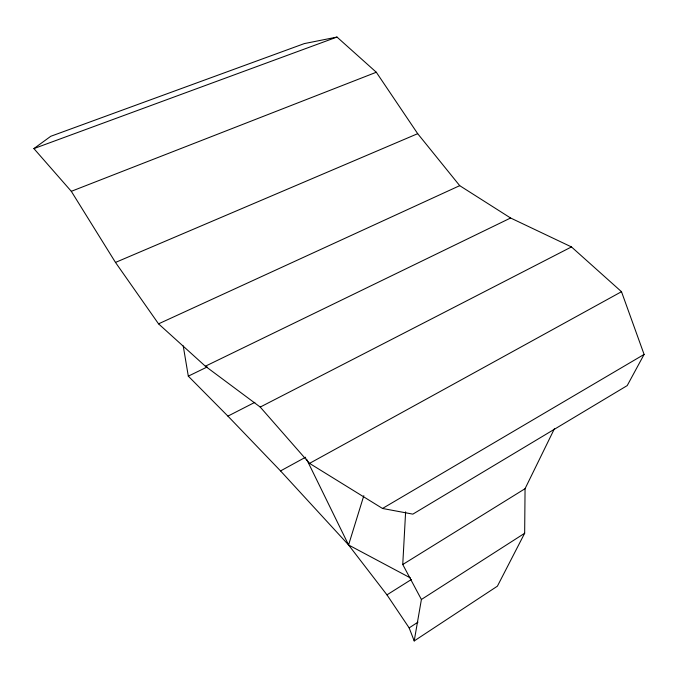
<?xml version="1.0" encoding="UTF-8"?>
<svg xmlns="http://www.w3.org/2000/svg" width="678" height="678" viewBox="0 0 678 678"><rect width="100%" height="100%" fill="white"/><g stroke="black" fill="none" stroke-linecap="round" stroke-linejoin="round"><path stroke-width="1.02" d="M183.221 345.865L188.306 376.154L227.91 416.123L280.548 470.922L348.577 544.976L386.96 594.86L409.156 627.896L414.207 640.939L497.398 586.173L524.662 533.264L525.06 488.694L554.409 428.75M414.207 640.939L421.402 599.488L402.749 564.511L405.622 511.865M410.436 577.944L348.577 544.976L363.823 495.669M644.1 354.425L627.209 385.596L412.843 514.136L382.511 508.466L309.541 463.371L260.225 407.063L205.366 366.213L158.542 323.847L115.489 262.428L71.309 191.315L33.9 148.592L50.757 136.286L304.286 43.604L336.991 37.061L376.307 72.249L417.69 133.676L459.709 185.662L510.602 218.002L571.469 246.928L621.497 291.701L644.1 354.425L382.511 508.466M409.156 627.896L417.979 622.15M421.402 599.488L524.662 533.264M386.96 594.86L411.41 579.478M402.749 564.511L525.06 488.694M309.541 463.371L621.497 291.701M280.548 470.922L305.617 457.209M260.225 407.063L571.469 246.928M227.91 416.123L254.869 402.334M205.366 366.213L510.602 218.002M188.306 376.154L207.239 366.951M158.542 323.847L459.709 185.662M115.489 262.428L417.69 133.676M71.309 191.315L376.307 72.249M33.9 148.592L336.991 37.061M306.541 459.099L348.577 544.976"/></g></svg>
